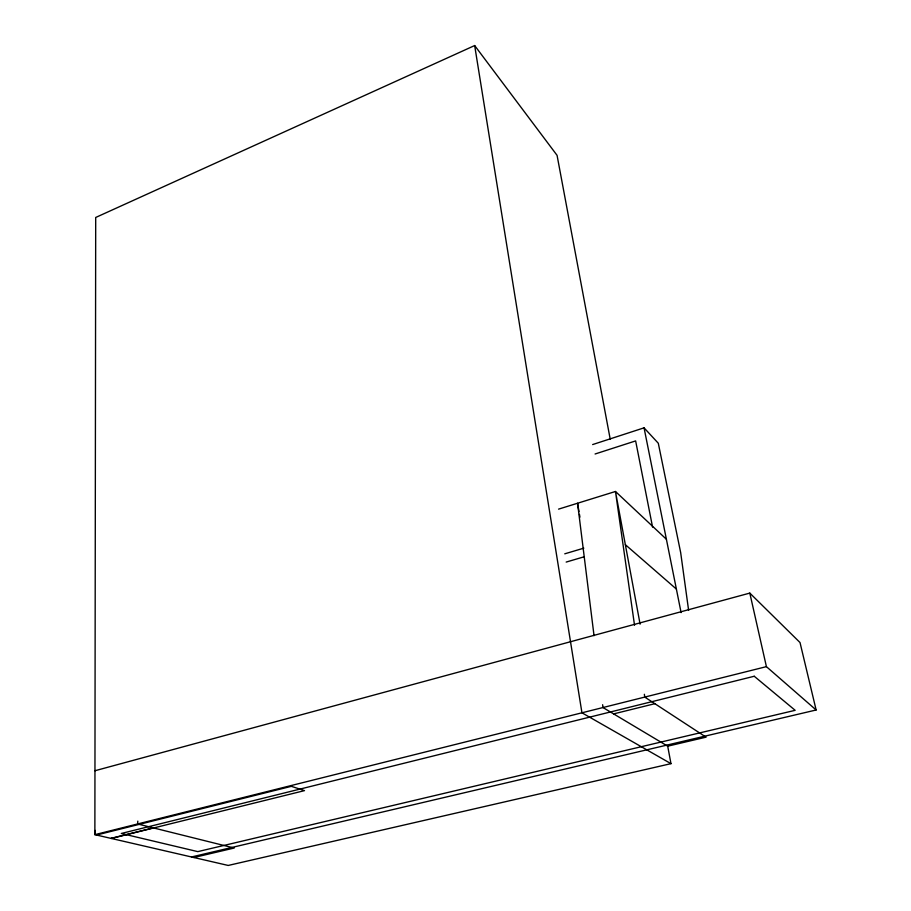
<?xml version="1.0" encoding="UTF-8"?>
<svg xmlns="http://www.w3.org/2000/svg" width="911" height="911" viewBox="0 0 911 911"><rect width="100%" height="100%" fill="white"/><g stroke="black" fill="none" stroke-linecap="round" stroke-linejoin="round"><path stroke-width="1.37" d="M137.8 821.13L137.618 823.965L234.207 848.027L193.838 857.513M95.222 830.422L94.869 834.658L228.206 865.45L670.974 763.657L667.569 745.471M610.222 439.216L557.065 155.337L474.665 45.55L95.701 217.467L94.869 834.658L766.413 666.647L816.131 709.988L191.492 856.966M592.64 444.568L644.054 427.84L658.3 443.247L680.676 552.647L688.625 610.393M595.088 453.997L635.639 440.913L652.572 527.116M558.557 509.135L615.472 491.484L666.397 539.255M564.752 553.82L583.814 548.16M566.175 562.076L583.883 556.872M94.96 770.74L749.81 593.095L800.017 642.54L816.131 709.988M96.498 835.034L291.361 786.33L304.49 790.623L111.313 838.45M110.971 838.371L153.344 827.883M613.638 713.894L654.872 703.691M670.974 763.657L581.947 712.801L474.665 45.55M625.345 544.664L676.383 589.064M749.81 593.095L766.413 666.647M644.054 427.84L681.098 612.602M640.103 624.172L615.472 491.484L634.534 625.265M578.986 511.583L577.563 503.248L594.04 635.684M579.464 514.373L579.943 517.152M644.362 694.273L644.76 697.086L706.071 737.158L667.695 746.177L602.98 707.54L602.638 704.715M754.24 676.258L121.311 833.474L197.789 851.626L795.166 710.318L754.24 676.258"/></g></svg>
